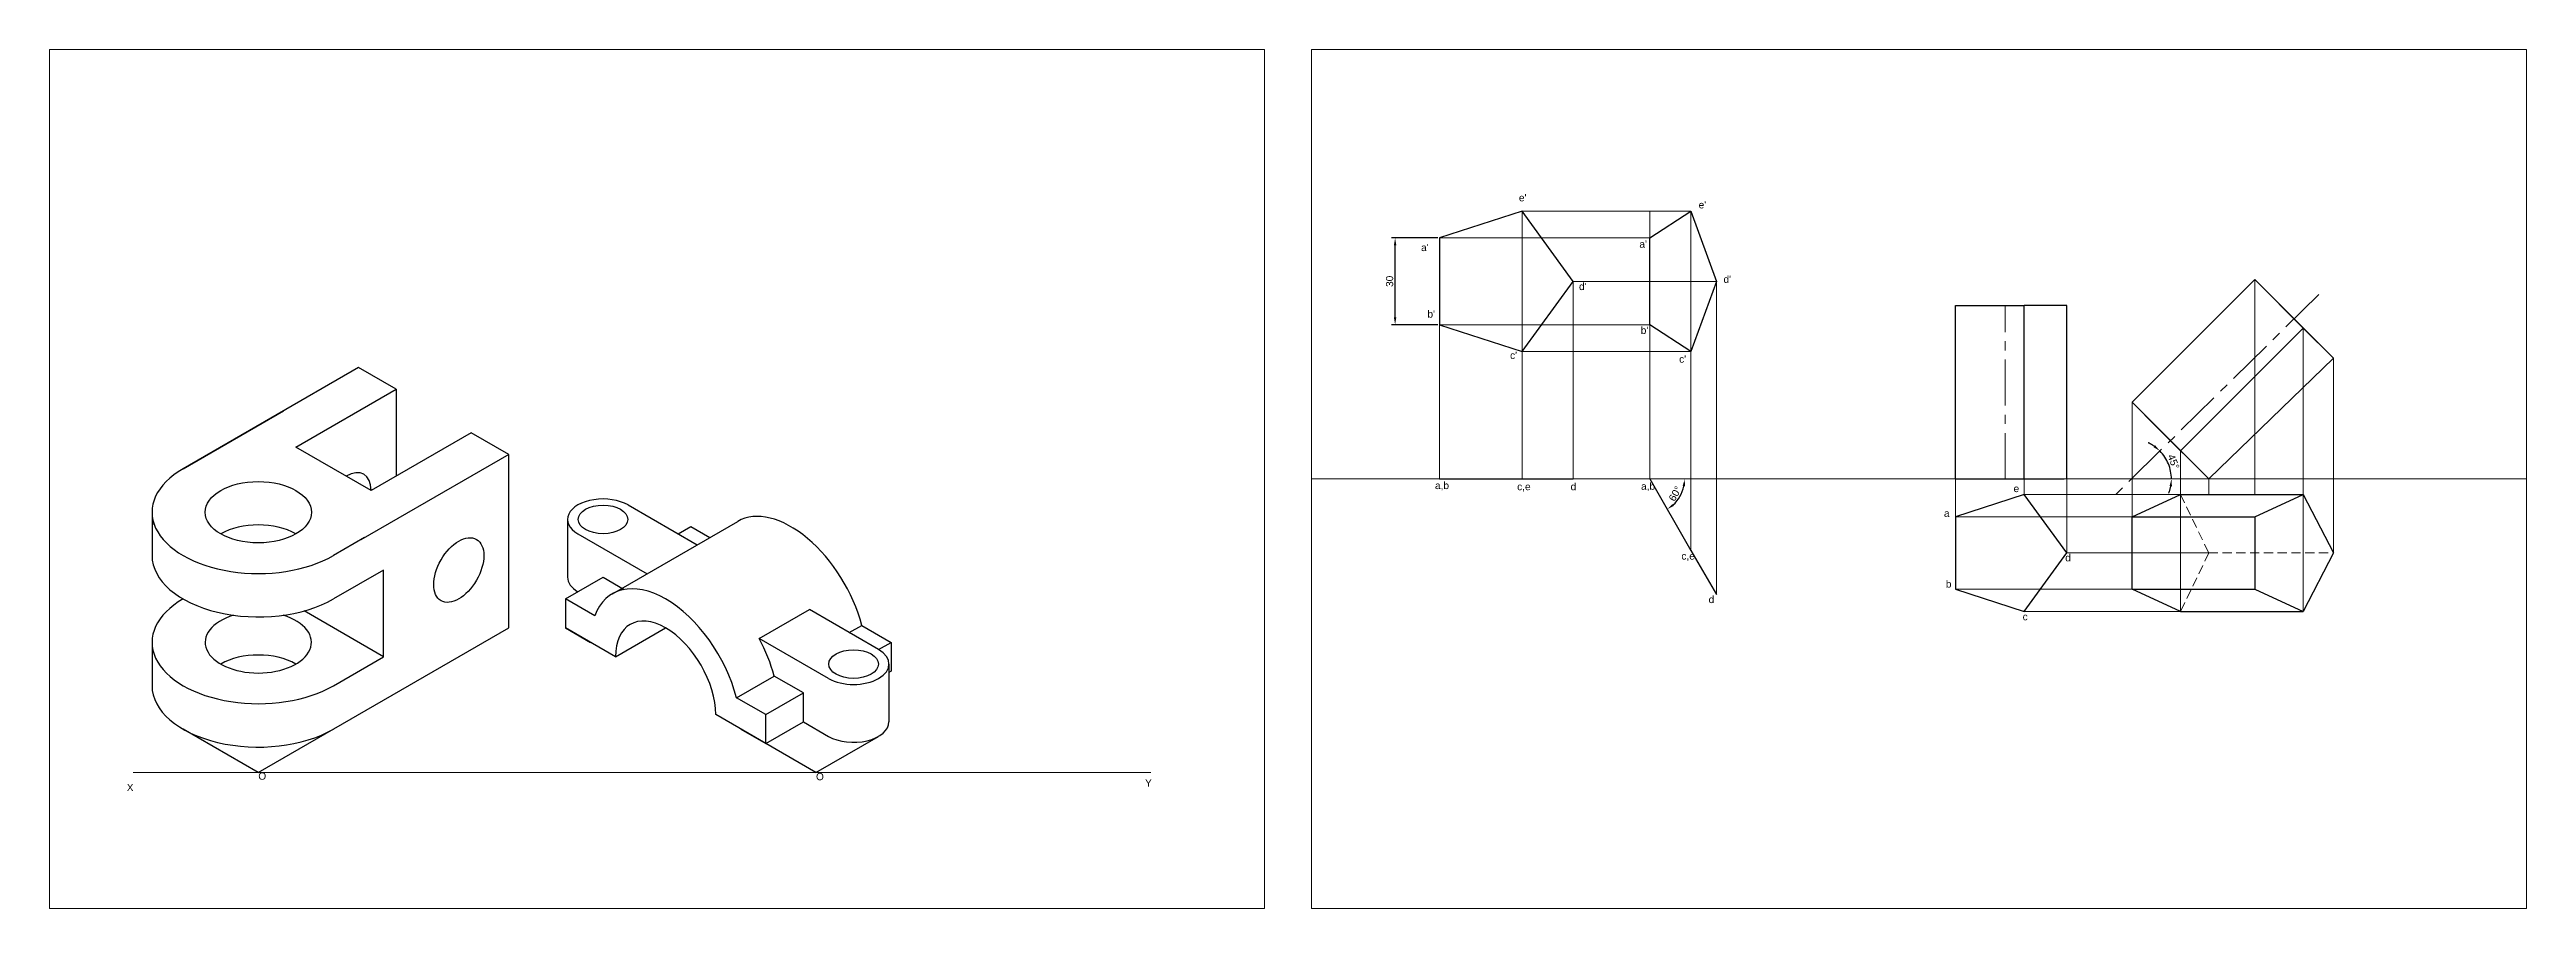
# Model space of a CAD drawing. Header units: millimetres. Extents: x 1768 to 3066, y 2054 to 2353.
# Drawn here: x 1768 to 2624, y 2054 to 2351 of the extents above; entities that cross this region are included whole.
import ezdxf

# ---------------------------------------------------------------- set-up
doc = ezdxf.new("R2010")
doc.units = ezdxf.units.MM
doc.header["$LTSCALE"] = 0.5
doc.linetypes.add('CENTER', pattern=[50.8, 31.75, -6.35, 6.35, -6.35])
doc.linetypes.add('HIDDEN', pattern=[9.525, 6.35, -3.175])
doc.styles.get("Standard").update_dxf_attribs({"font": 'arial.ttf'})
doc.dimstyles.new('ISO-25', dxfattribs={"dimtxt": 2.5, "dimasz": 2.5, "dimexe": 1.25, "dimexo": 0.625, "dimtad": 1, "dimtxsty": 'Standard', "dimcen": 2.5, "dimadec": 0, "dimazin": 0, "dimtfac": 1, "dimtmove": 0, "dimatfit": 3, "dimfxl": 1, "dimarcsym": 0})

# ---------------------------------------------------------------- blocks, each defined once
blk = doc.blocks.new('*D20')
at = {"color": 0, "linetype": 'Continuous', "lineweight": -2, "transparency": 16777216}
for p, q in [((2247.75, 2285.53), (2231.73, 2285.53)), ((2232.98, 2258.03), (2232.98, 2283.03)), ((2247.75, 2255.53), (2231.73, 2255.53))]:
    blk.add_line(p, q, dxfattribs=at)
at = {"color": 0, "linetype": 'Continuous', "lineweight": 9, "transparency": 16777216}
for points in [[(2232.57, 2283.03), (2233.4, 2283.03), (2232.98, 2285.53)], [(2232.57, 2258.03), (2233.4, 2258.03), (2232.98, 2255.53)]]:
    blk.add_solid(points, dxfattribs=at)
at = {"layer": 'Defpoints', "color": 0, "linetype": 'Continuous', "lineweight": 9, "transparency": 16777216}
for p in [(2232.98, 2285.53), (2248.38, 2285.53), (2248.38, 2255.53)]:
    blk.add_point(p, dxfattribs=at)
at = {"color": 0, "linetype": 'Continuous', "lineweight": 9, "transparency": 16777216, "insert": (2231.08, 2270.53), "char_height": 2.5, "attachment_point": 5, "rotation": 90}
blk.add_mtext('30', dxfattribs=at)
blk = doc.blocks.new('*D21')
at = {"color": 0, "linetype": 'Continuous', "lineweight": -2, "transparency": 16777216}
blk.add_arc((2320.99, 2202.18), 12.07, 311.8902, 348.1098, dxfattribs=at)
at = {"color": 0, "linetype": 'Continuous', "lineweight": 9, "transparency": 16777216}
for points in [[(2332.38, 2199.74), (2333.21, 2199.65), (2333.05, 2202.18)], [(2329.29, 2192.86), (2328.8, 2193.53), (2327.02, 2191.73)]]:
    blk.add_solid(points, dxfattribs=at)
at = {"layer": 'Defpoints', "color": 0, "linetype": 'Continuous', "lineweight": 9, "transparency": 16777216}
for p in [(2204.05, 2202.18), (2320.99, 2202.18), (2624.05, 2202.18), (2330.23, 2194.42), (2335.25, 2177.47)]:
    blk.add_point(p, dxfattribs=at)
at = {"color": 0, "linetype": 'Continuous', "lineweight": 9, "transparency": 16777216, "insert": (2329.79, 2197.1), "char_height": 2.5, "attachment_point": 5, "rotation": 60}
blk.add_mtext('60°', dxfattribs=at)
blk = doc.blocks.new('*D46')
at = {"color": 0, "linetype": 'CENTER', "lineweight": -2, "transparency": 16777216}
for start, end in [(54.95025, 65.33511), (0, 44.5654), (339.23029, 349.61514)]:
    blk.add_arc((2487.51, 2202.18), 13.81, start, end, dxfattribs=at)
at = {"color": 0, "linetype": 'CENTER', "lineweight": 9, "transparency": 16777216}
for points in [[(2495.71, 2213.8), (2495.17, 2213.17), (2497.35, 2211.87)], [(2500.68, 2199.73), (2501.51, 2199.65), (2501.32, 2202.18)]]:
    blk.add_solid(points, dxfattribs=at)
at = {"layer": 'Defpoints', "color": 0, "linetype": 'CENTER', "lineweight": 9, "transparency": 16777216}
for p in [(2552.23, 2265.93), (2204.05, 2202.18), (2500.86, 2205.72), (2624.05, 2202.18), (2482.07, 2196.82)]:
    blk.add_point(p, dxfattribs=at)
at = {"color": 0, "linetype": 'CENTER', "lineweight": 9, "transparency": 16777216, "insert": (2502.05, 2208.14), "char_height": 2.5, "attachment_point": 5, "rotation": 292.2827}
blk.add_mtext('45°', dxfattribs=at)

msp = doc.modelspace()

# ---------------------------------------------------------------- linework, layer by layer
at = {"linetype": 'Continuous', "lineweight": 9}
for p, q in [((2276.911, 2294.796), (2294.544, 2270.526)), ((2276.911, 2294.796), (2335.251, 2294.796)), ((2276.911, 2294.796), (2276.911, 2246.255)), ((2320.985, 2202.18), (2320.985, 2294.796)), ((2335.251, 2177.47), (2335.251, 2294.796)), ((2248.379, 2285.526), (2248.379, 2285.526)), ((2248.379, 2285.526), (2248.379, 2255.526)), ((2248.379, 2285.526), (2320.985, 2285.526)), ((2320.985, 2255.526), (2320.985, 2285.526)), ((2294.544, 2270.526), (2294.544, 2202.18)), ((2294.544, 2270.526), (2344.068, 2270.526)), ((2344.068, 2162.199), (2344.068, 2270.526)), ((2530.14, 2271.123), (2546.909, 2254.353)), ((2530.14, 2271.123), (2530.14, 2196.82)), ((2248.379, 2255.526), (2248.379, 2202.18)), ((2276.911, 2246.255), (2248.379, 2255.526)), ((2248.379, 2255.526), (2320.985, 2255.526)), ((2557.3, 2243.962), (2546.909, 2254.353)), ((2546.909, 2254.353), (2546.909, 2196.82)), ((2276.911, 2246.255), (2276.911, 2202.18)), ((2276.911, 2246.255), (2335.251, 2246.255)), ((2557.3, 2243.962), (2557.3, 2176.594)), ((2487.713, 2228.696), (2496.552, 2219.857)), ((2487.713, 2228.696), (2487.713, 2164.094)), ((2496.552, 2219.857), (2514.23, 2202.18)), ((2504.483, 2211.927), (2504.483, 2196.82)), ((2204.045, 2202.18), (2624.045, 2202.18)), ((2426.669, 2189.094), (2426.73, 2202.18)), ((2450.445, 2196.82), (2450.445, 2202.18)), ((2464.23, 2202.18), (2476.73, 2202.18)), ((2465.14, 2176.594), (2465.14, 2202.18)), ((2500.321, 2202.18), (2624.045, 2202.18)), ((2514.23, 2202.18), (2514.23, 2196.82)), ((2450.445, 2196.82), (2504.483, 2196.82)), ((2504.483, 2196.82), (2504.483, 2156.369)), ((2546.909, 2196.82), (2546.909, 2156.369)), ((1804.021, 2186.489), (1803.291, 2186.911)), ((2426.669, 2189.094), (2487.713, 2189.094)), ((2530.14, 2189.094), (2530.14, 2164.094)), ((2465.14, 2176.594), (2514.23, 2176.594)), ((2426.669, 2164.094), (2487.713, 2164.094)), ((2450.445, 2156.369), (2504.483, 2156.369)), ((1796.745, 2100.698), (2148.488, 2100.698))]:
    msp.add_line(p, q, dxfattribs=at)
at = {"linetype": 'Continuous', "lineweight": 30}
for p, q in [((2320.985, 2285.526), (2335.251, 2294.796)), ((2335.251, 2294.796), (2344.068, 2270.526)), ((2320.985, 2255.526), (2320.985, 2285.526)), ((2344.068, 2270.526), (2335.251, 2246.255)), ((2487.713, 2228.696), (2530.14, 2271.123)), ((2530.14, 2271.123), (2557.3, 2243.962)), ((2426.73, 2202.18), (2426.73, 2262.18)), ((2426.73, 2262.18), (2450.445, 2262.18)), ((2450.445, 2202.18), (2450.445, 2262.18)), ((2465.14, 2262.18), (2450.445, 2262.18)), ((2465.14, 2202.18), (2465.14, 2262.18)), ((2335.251, 2246.255), (2320.985, 2255.526)), ((2504.483, 2211.927), (2546.909, 2254.353)), ((2514.23, 2202.18), (2557.3, 2243.962)), ((1874.674, 2240.698), (1814.053, 2205.698)), ((1874.674, 2240.698), (1814.053, 2205.698)), ((1887.665, 2233.198), (1874.674, 2240.698)), ((1887.665, 2233.198), (1874.674, 2240.698)), ((1853.024, 2213.198), (1887.665, 2233.198)), ((1887.665, 2233.198), (1887.665, 2203.198)), ((2487.713, 2228.696), (2514.23, 2202.18)), ((1814.053, 2205.698), (1848.694, 2225.698)), ((1913.645, 2218.198), (1879.004, 2198.198)), ((1926.636, 2210.698), (1913.645, 2218.198)), ((1926.636, 2210.698), (1913.645, 2218.198)), ((1879.004, 2198.198), (1853.024, 2213.198)), ((1926.636, 2210.698), (1875.524, 2181.188)), ((1926.636, 2150.698), (1926.636, 2210.698)), ((2248.379, 2202.18), (2276.911, 2202.18)), ((2276.911, 2202.18), (2294.544, 2202.18)), ((2320.985, 2202.18), (2335.251, 2177.47)), ((2426.73, 2202.18), (2439.23, 2202.18)), ((2439.23, 2202.18), (2464.23, 2202.18)), ((1967.842, 2193.198), (1991.722, 2179.411)), ((2487.713, 2189.094), (2504.483, 2196.82)), ((2504.483, 2196.82), (2546.909, 2196.82)), ((2530.14, 2189.094), (2546.909, 2196.82)), ((2546.909, 2196.82), (2557.3, 2176.594)), ((1803.291, 2190.698), (1803.291, 2175.698)), ((1946.935, 2188.198), (1946.935, 2168.198)), ((1962.462, 2162.518), (2005.763, 2187.518)), ((1985.163, 2183.198), (1989.493, 2185.698)), ((1989.493, 2185.698), (1996.052, 2181.911)), ((2487.713, 2164.094), (2487.713, 2189.094)), ((2487.713, 2189.094), (2530.14, 2189.094)), ((2530.14, 2189.094), (2530.14, 2164.094)), ((1876.776, 2181.911), (1866.014, 2175.698)), ((1950.522, 2183.198), (1974.401, 2169.411)), ((2335.251, 2177.47), (2344.068, 2162.199)), ((2557.3, 2176.594), (2546.909, 2156.369)), ((1883.335, 2170.698), (1866.014, 2160.698)), ((1883.335, 2140.698), (1883.335, 2170.698)), ((1946.192, 2160.698), (1959.182, 2168.198)), ((1946.192, 2160.698), (1959.182, 2168.198)), ((1959.182, 2168.198), (1966.471, 2163.989)), ((1946.192, 2160.698), (1946.192, 2150.698)), ((1956.338, 2154.84), (1946.192, 2160.698)), ((2504.483, 2156.369), (2487.713, 2164.094)), ((2487.713, 2164.094), (2530.14, 2164.094)), ((2530.14, 2164.094), (2546.909, 2156.369)), ((1840.033, 2100.698), (1926.636, 2150.698)), ((1883.335, 2140.698), (1855.868, 2156.556)), ((1946.192, 2150.698), (1954.852, 2145.698)), ((1963.512, 2140.698), (1946.192, 2150.698)), ((1963.512, 2140.698), (1980.833, 2150.698)), ((2013.188, 2147.017), (2030.509, 2157.017)), ((2054.445, 2143.198), (2030.509, 2157.017)), ((2044.299, 2149.056), (2048.629, 2151.556)), ((2048.629, 2151.556), (2058.775, 2145.698)), ((2504.483, 2156.369), (2546.909, 2156.369)), ((1803.291, 2145.698), (1803.291, 2130.698)), ((1866.014, 2130.698), (1883.335, 2140.698)), ((2037.124, 2133.198), (2013.188, 2147.017)), ((2054.445, 2143.198), (2058.775, 2145.698)), ((2058.775, 2145.698), (2058.775, 2135.698)), ((2005.328, 2126.556), (2018.318, 2134.056)), ((2028.464, 2128.198), (2018.318, 2134.056)), ((2058.032, 2138.198), (2058.032, 2118.198)), ((2058.775, 2135.698), (2058.032, 2135.269)), ((2015.474, 2120.698), (2005.328, 2126.556)), ((2015.474, 2120.698), (2028.464, 2128.198)), ((2028.464, 2118.198), (2028.464, 2128.198)), ((1840.033, 2100.698), (1814.053, 2115.698)), ((2032.794, 2100.698), (1998.153, 2120.698)), ((2006.814, 2115.698), (2015.474, 2110.698)), ((2015.474, 2110.698), (2015.474, 2120.698)), ((2015.474, 2110.698), (2028.464, 2118.198)), ((2028.464, 2118.198), (2037.124, 2113.198)), ((2032.794, 2100.698), (2054.445, 2113.198))]:
    msp.add_line(p, q, dxfattribs=at)
at = {"linetype": 'CENTER', "lineweight": 9}
for p, q in [((2443.874, 2202.18), (2443.874, 2262.18)), ((2552.23, 2265.925), (2482.069, 2196.82))]:
    msp.add_line(p, q, dxfattribs=at)
at = {"linetype": 'HIDDEN', "lineweight": 9}
for p, q in [((2504.483, 2196.82), (2514.23, 2176.594)), ((2514.23, 2176.594), (2504.483, 2156.369)), ((2514.23, 2176.594), (2557.3, 2176.594))]:
    msp.add_line(p, q, dxfattribs=at)
at = {"linetype": 'Continuous', "lineweight": 9}
for points in [[(1767.866, 2350.68), (2187.866, 2350.68), (2187.866, 2053.68), (1767.866, 2053.68)], [(2204.045, 2350.68), (2624.045, 2350.68), (2624.045, 2053.68), (2204.045, 2053.68)]]:
    msp.add_lwpolyline(points, close=True, dxfattribs=at)
at = {"linetype": 'Continuous', "lineweight": 30}
for points in [[(2248.379, 2285.526), (2248.379, 2255.526), (2276.911, 2246.255), (2294.544, 2270.526), (2276.911, 2294.796)], [(2426.669, 2189.094), (2426.669, 2164.094), (2450.445, 2156.369), (2465.14, 2176.594), (2450.445, 2196.82)]]:
    msp.add_lwpolyline(points, close=True, dxfattribs=at)
for centre, major_axis, start_param, end_param in [((1840.033, 2190.698), (-36.742, 0), 5.4977871, 8.6393798), ((1870.344, 2193.198), (-6.124, -10.607), 2.3561945, 3.9269908), ((1959.182, 2188.198), (-12.247, 0), 3.9269908, 7.0685835), ((1840.033, 2175.698), (-18.371, 0), 3.9269908, 5.4977871), ((2024.134, 2155.698), (18.371, -31.82), 7.4084204, 9.424778), ((1840.033, 2175.698), (-36.742, 0), 6.2831853, 8.6393798), ((1959.182, 2168.198), (-12.247, 0), 6.2831853, 7.0685835), ((1980.833, 2130.698), (18.371, -31.82), 1.1252351, 3.5871539), ((1840.033, 2145.698), (-36.742, 0), 5.4977871, 8.6393798), ((1840.033, 2145.698), (-18.371, 0), 5.1990839, 10.5088793), ((1980.833, 2130.698), (12.247, -21.213), 0.7853982, 3.9269908), ((1840.033, 2130.698), (-18.371, 0), 3.9269908, 5.4977871), ((1993.823, 2138.198), (18.371, -31.82), 1.1252351, 1.5151258), ((2045.785, 2138.198), (-12.247, 0), 0.7853982, 3.9269908), ((1840.033, 2130.698), (-36.742, 0), 6.2831853, 8.6393798), ((2045.785, 2118.198), (-12.247, 0), 0.7853982, 3.1415927)]:
    msp.add_ellipse(centre, major_axis=major_axis, ratio=0.5773503, start_param=start_param, end_param=end_param, dxfattribs=at)
for centre, major_axis in [((1840.033, 2190.698), (-18.371, 0)), ((1959.182, 2188.198), (-8.573, 0)), ((1909.315, 2170.698), (-6.124, -10.607)), ((2045.785, 2138.198), (-8.573, 0))]:
    msp.add_ellipse(centre, major_axis=major_axis, ratio=0.5773503, dxfattribs=at)

# ---------------------------------------------------------------- texts
at = {"linetype": 'CENTER', "lineweight": 9}
for s, p in [('e', (2446.765, 2197.638)), ('a', (2422.696, 2189.094)), ('d', (2464.619, 2173.701)), ('b', (2423.348, 2164.646)), ('c', (2449.909, 2153.32))]:
    msp.add_text(s, height=2.5, dxfattribs=at).set_placement(p)
at = {"linetype": 'Continuous', "lineweight": 9}
msp.add_text('O', height=2.5, dxfattribs=at).set_placement((2032.794, 2098.03))
at = {"linetype": 'Continuous', "lineweight": 9, "char_height": 2.5, "attachment_point": 1}
for s, width, heights, insert in [("e'", 8.31372, [1.03], (2275.776, 2300.68)), ("e'", 8.31372, [1.03], (2337.898, 2298.234)), ("a'", 8.31372, [1.03], (2241.953, 2283.479)), ("a'", 8.31372, [1.03], (2317.409, 2284.663)), ("d'", 8.31372, [1.03], (2296.553, 2269.999)), ("d'", 8.31372, [1.03], (2346.491, 2272.475)), ("b'", 8.31372, [1.03], (2244.153, 2260.465)), ("b'", 8.31372, [1.03], (2317.883, 2254.832)), ("c'", 8.31372, [1.03], (2272.721, 2246.186)), ("c'", 8.31372, [1.03], (2331.152, 2244.889)), ('a,b', 8.31372, [1.03], (2246.753, 2201.192)), ('d', 8.31372, [1.03], (2293.653, 2200.803)), ('a,b', 8.31372, [1.03], (2317.989, 2200.941)), ('c,e', 8.31372, [1.03], (2275.165, 2200.803)), ('c,e', 8.31372, [1.03], (2331.943, 2176.815)), ('d', 8.31372, [1.03], (2341.351, 2161.775)), ('O', 13.20556, [0], (1840.033, 2100.698)), ('Y', 13.20556, [0], (2146.551, 2098.353)), ('X', 13.20556, [0], (1794.565, 2096.747))]:
    msp.add_mtext_dynamic_manual_height_columns(s, width=width, gutter_width=12.5, heights=heights, dxfattribs=dict(at, insert=insert))

# ---------------------------------------------------------------- dimensions: what is measured, and where the dimension line sits
at = {"linetype": 'Continuous', "lineweight": 9}
dim = msp.add_linear_dim(base=(2232.982, 2285.526), p1=(2248.379, 2255.526), p2=(2248.379, 2285.526), angle=90, dimstyle='ISO-25', dxfattribs=at)
dim.commit()
dim.dimension.update_dxf_attribs({"geometry": '*D20', "text_midpoint": (2231.08, 2270.526)})
at = {"linetype": 'CENTER', "lineweight": 9}
dim = msp.add_angular_dim_2l(base=(2500.861, 2205.721), line1=((2552.23, 2265.925), (2482.069, 2196.82)), line2=((2204.045, 2202.18), (2624.045, 2202.18)), dimstyle='ISO-25', dxfattribs=at)
dim.commit()
dim.dimension.update_dxf_attribs({"geometry": '*D46', "text_midpoint": (2502.046, 2208.136)})
at = {"linetype": 'Continuous', "lineweight": 9}
dim = msp.add_angular_dim_2l(base=(2330.23, 2194.422), line1=((2320.985, 2202.18), (2335.251, 2177.47)), line2=((2204.045, 2202.18), (2624.045, 2202.18)), dimstyle='ISO-25', dxfattribs=at)
dim.commit()
dim.dimension.update_dxf_attribs({"geometry": '*D21', "text_midpoint": (2329.79, 2197.096)})

doc.saveas('drawing.dxf')
